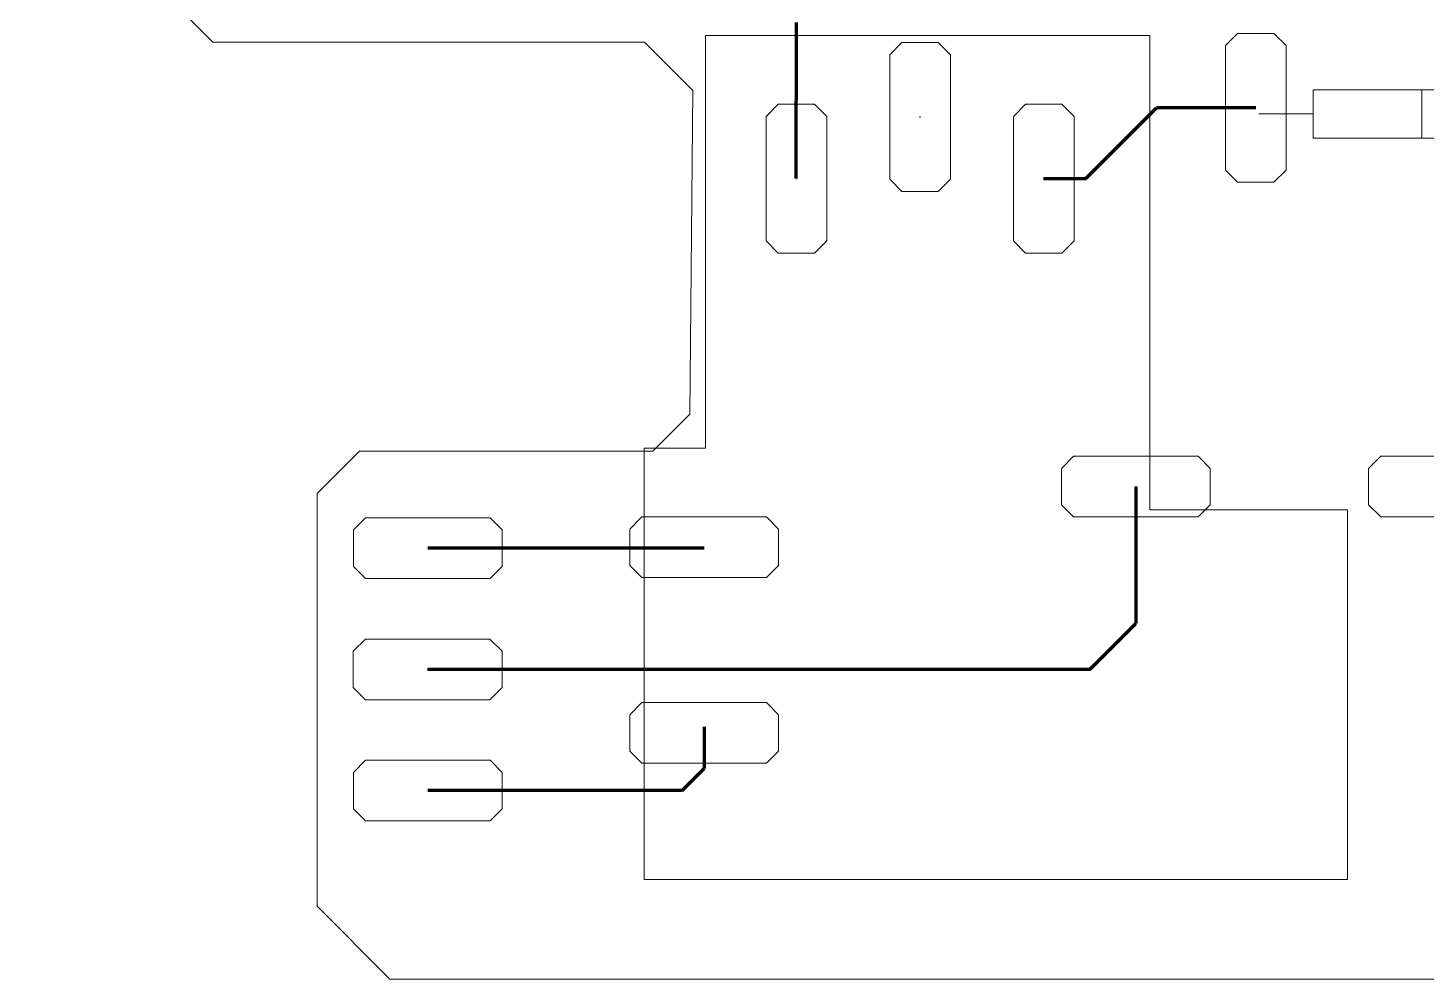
# Model space of a CAD drawing. Header units: millimetres. Extents: x -145 to 148, y -255 to 152.
# Drawn here: x -137.3 to -79.7, y -23.2 to 16.1 of the extents above; entities that cross this region are included whole.
import ezdxf

# ---------------------------------------------------------------- set-up
doc = ezdxf.new("R2010")
doc.units = ezdxf.units.MM
doc.header["$MEASUREMENT"] = 0
doc.layers.add('Layer 1', color=7, linetype='Continuous')

msp = doc.modelspace()

# ---------------------------------------------------------------- linework, layer by layer
at = {"layer": 'Layer 1', "color": 140, "lineweight": 9}
msp.add_lwpolyline([(-84.3034, 11.5103), (-79.0966, 11.5103), (-79.0966, 13.5103), (-84.3034, 13.5103), (-84.3034, 11.5103)], close=True, dxfattribs=at)
at = {"layer": 'Layer 1', "lineweight": 18}
msp.add_open_spline([(-131.1429, 30.932), (-131.1429, 30.932), (-132.2977, 31.5987), (-132.2977, 31.5987), (-132.6922, 31.4576), (-133.1174, 31.3808), (-133.5604, 31.3808), (-135.6315, 31.3808), (-137.3104, 33.0597), (-137.3104, 35.1308), (-137.3104, 36.759), (-136.2727, 38.1447), (-134.8228, 38.663), (-134.8228, 38.663), (-134.8228, 39.655), (-134.8228, 39.655), (-134.8228, 39.655), (-136.5692, 41.4014), (-136.5692, 41.4014), (-136.5692, 41.4014), (-136.5692, 51.5222), (-136.5692, 51.5222), (-136.5692, 51.5222), (-134.8328, 53.2586), (-134.8328, 53.2586), (-134.8328, 53.2586), (-17.2469, 53.2586), (-17.2469, 53.2586), (-16.7608, 54.766), (-15.3464, 55.8566), (-13.6772, 55.8566), (-11.6061, 55.8566), (-9.9272, 54.1777), (-9.9272, 52.1066), (-9.9272, 50.5733), (-10.8475, 49.2549), (-12.1657, 48.6737), (-12.1657, 48.6737), (-12.1657, 14.8454), (-12.1657, 14.8454), (-10.8414, 14.2668), (-9.9157, 12.9452), (-9.9157, 11.4075), (-9.9157, 9.8698), (-10.8414, 8.5482), (-12.1657, 7.9696), (-12.1657, 7.9696), (-12.1657, -17.8218), (-12.1657, -17.8218), (-12.1657, -17.8218), (-17.5109, -23.167), (-17.5109, -23.167), (-17.5109, -23.167), (-122.3893, -23.167), (-122.3893, -23.167), (-122.3893, -23.167), (-125.3893, -20.167), (-125.3893, -20.167), (-125.3893, -20.167), (-125.3893, -3.1475), (-125.3893, -3.1475), (-125.3893, -3.1475), (-123.6393, -1.3975), (-123.6393, -1.3975), (-123.6393, -1.3975), (-111.5355, -1.3975), (-111.5355, -1.3975), (-111.5355, -1.3975), (-110.0085, 0.1296), (-110.0085, 0.1296), (-110.0085, 0.1296), (-109.8913, 13.476), (-109.8913, 13.476), (-109.8913, 13.476), (-111.8824, 15.4671), (-111.8824, 15.4671), (-111.8824, 15.4671), (-129.6829, 15.4671), (-129.6829, 15.4671), (-129.6829, 15.4671), (-131.1829, 16.9671), (-131.1829, 16.9671), (-131.1829, 16.9671), (-131.1829, 30.9551), (-131.1829, 30.9551)], degree=3, knots=[0, 0, 0, 0, 0.0357143, 0.0357143, 0.0357143, 0.0714286, 0.0714286, 0.0714286, 0.1071429, 0.1071429, 0.1071429, 0.1428571, 0.1428571, 0.1428571, 0.1785714, 0.1785714, 0.1785714, 0.2142857, 0.2142857, 0.2142857, 0.25, 0.25, 0.25, 0.2857143, 0.2857143, 0.2857143, 0.3214286, 0.3214286, 0.3214286, 0.3571429, 0.3571429, 0.3571429, 0.3928571, 0.3928571, 0.3928571, 0.4285714, 0.4285714, 0.4285714, 0.4642857, 0.4642857, 0.4642857, 0.5, 0.5, 0.5, 0.5357143, 0.5357143, 0.5357143, 0.5714286, 0.5714286, 0.5714286, 0.6071429, 0.6071429, 0.6071429, 0.6428571, 0.6428571, 0.6428571, 0.6785714, 0.6785714, 0.6785714, 0.7142857, 0.7142857, 0.7142857, 0.75, 0.75, 0.75, 0.7857143, 0.7857143, 0.7857143, 0.8214286, 0.8214286, 0.8214286, 0.8571429, 0.8571429, 0.8571429, 0.8928571, 0.8928571, 0.8928571, 0.9285714, 0.9285714, 0.9285714, 0.9642857, 0.9642857, 0.9642857, 1, 1, 1, 1], dxfattribs=at)
at = {"layer": 'Layer 1', "color": 6, "lineweight": 120}
for points in [[(-105.6228, 9.8442), (-105.6228, 9.8442), (-105.6218, 16.2799), (-105.6218, 16.2799)], [(-93.6901, 9.8459), (-93.6901, 9.8459), (-90.7683, 12.7672), (-90.7683, 12.7672)], [(-86.6795, 12.7665), (-86.6795, 12.7665), (-90.7684, 12.7672), (-90.7684, 12.7672)], [(-95.4228, 9.8442), (-95.4228, 9.8442), (-93.6901, 9.8459), (-93.6901, 9.8459)]]:
    msp.add_open_spline(points, degree=3, dxfattribs=at)
at = {"layer": 'Layer 1', "color": 4, "lineweight": 9}
msp.add_open_spline([(-82.8877, -3.8183), (-82.8877, -3.8183), (-82.8877, -19.0583), (-82.8877, -19.0583), (-82.8877, -19.0583), (-111.9041, -19.0583), (-111.9041, -19.0583), (-111.9041, -19.0583), (-111.9041, -1.2783), (-111.9041, -1.2783), (-111.9041, -1.2783), (-109.3641, -1.2783), (-109.3641, -1.2783), (-109.3641, -1.2783), (-109.3641, 15.7417), (-109.3641, 15.7417), (-109.3641, 15.7417), (-91.0477, 15.7417), (-91.0477, 15.7417), (-91.0477, 15.7417), (-91.0477, -3.8183), (-91.0477, -3.8183), (-91.0477, -3.8183), (-82.8877, -3.8183), (-82.8877, -3.8183)], degree=3, knots=[0, 0, 0, 0, 0.125, 0.125, 0.125, 0.25, 0.25, 0.25, 0.375, 0.375, 0.375, 0.5, 0.5, 0.5, 0.625, 0.625, 0.625, 0.75, 0.75, 0.75, 0.875, 0.875, 0.875, 1, 1, 1, 1], dxfattribs=at)
at = {"layer": 'Layer 1', "lineweight": 9}
for points in [[(-87.9277, 10.1983), (-87.9277, 10.1983), (-87.9277, 15.3347), (-87.9277, 15.3347), (-87.9277, 15.3347), (-87.4277, 15.8347), (-87.4277, 15.8347), (-87.4277, 15.8347), (-85.9277, 15.8347), (-85.9277, 15.8347), (-85.9277, 15.8347), (-85.4277, 15.3347), (-85.4277, 15.3347), (-85.4277, 15.3347), (-85.4277, 10.1983), (-85.4277, 10.1983), (-85.4277, 10.1983), (-85.9277, 9.6983), (-85.9277, 9.6983), (-85.9277, 9.6983), (-87.4277, 9.6983), (-87.4277, 9.6983), (-87.4277, 9.6983), (-87.9277, 10.1983), (-87.9277, 10.1983)], [(-101.7711, 14.9525), (-101.7711, 14.9525), (-101.7711, 9.8161), (-101.7711, 9.8161), (-101.7711, 9.8161), (-101.2711, 9.3161), (-101.2711, 9.3161), (-101.2711, 9.3161), (-99.7711, 9.3161), (-99.7711, 9.3161), (-99.7711, 9.3161), (-99.2711, 9.8161), (-99.2711, 9.8161), (-99.2711, 9.8161), (-99.2711, 14.9525), (-99.2711, 14.9525), (-99.2711, 14.9525), (-99.7711, 15.4525), (-99.7711, 15.4525), (-99.7711, 15.4525), (-101.2711, 15.4525), (-101.2711, 15.4525), (-101.2711, 15.4525), (-101.7711, 14.9525), (-101.7711, 14.9525)], [(-106.8711, 12.4125), (-106.8711, 12.4125), (-106.8711, 7.2761), (-106.8711, 7.2761), (-106.8711, 7.2761), (-106.3711, 6.7761), (-106.3711, 6.7761), (-106.3711, 6.7761), (-104.8711, 6.7761), (-104.8711, 6.7761), (-104.8711, 6.7761), (-104.3711, 7.2761), (-104.3711, 7.2761), (-104.3711, 7.2761), (-104.3711, 12.4125), (-104.3711, 12.4125), (-104.3711, 12.4125), (-104.8711, 12.9125), (-104.8711, 12.9125), (-104.8711, 12.9125), (-106.3711, 12.9125), (-106.3711, 12.9125), (-106.3711, 12.9125), (-106.8711, 12.4125), (-106.8711, 12.4125)], [(-96.6711, 12.4125), (-96.6711, 12.4125), (-96.6711, 7.2761), (-96.6711, 7.2761), (-96.6711, 7.2761), (-96.1711, 6.7761), (-96.1711, 6.7761), (-96.1711, 6.7761), (-94.6711, 6.7761), (-94.6711, 6.7761), (-94.6711, 6.7761), (-94.1711, 7.2761), (-94.1711, 7.2761), (-94.1711, 7.2761), (-94.1711, 12.4125), (-94.1711, 12.4125), (-94.1711, 12.4125), (-94.6711, 12.9125), (-94.6711, 12.9125), (-94.6711, 12.9125), (-96.1711, 12.9125), (-96.1711, 12.9125), (-96.1711, 12.9125), (-96.6711, 12.4125), (-96.6711, 12.4125)], [(-89.0546, -1.6075), (-89.0546, -1.6075), (-94.1912, -1.6075), (-94.1912, -1.6075), (-94.1912, -1.6075), (-94.6911, -2.1074), (-94.6911, -2.1074), (-94.6911, -2.1074), (-94.6911, -3.6076), (-94.6911, -3.6076), (-94.6911, -3.6076), (-94.1912, -4.1075), (-94.1912, -4.1075), (-94.1912, -4.1075), (-89.0546, -4.1075), (-89.0546, -4.1075), (-89.0546, -4.1075), (-88.5547, -3.6076), (-88.5547, -3.6076), (-88.5547, -3.6076), (-88.5547, -2.1074), (-88.5547, -2.1074), (-88.5547, -2.1074), (-89.0546, -1.6075), (-89.0546, -1.6075)], [(-76.3866, -4.1058), (-76.3866, -4.1058), (-81.523, -4.1058), (-81.523, -4.1058), (-81.523, -4.1058), (-82.023, -3.6058), (-82.023, -3.6058), (-82.023, -3.6058), (-82.023, -2.1058), (-82.023, -2.1058), (-82.023, -2.1058), (-81.523, -1.6058), (-81.523, -1.6058), (-81.523, -1.6058), (-76.3866, -1.6058), (-76.3866, -1.6058), (-76.3866, -1.6058), (-75.8866, -2.1058), (-75.8866, -2.1058), (-75.8866, -2.1058), (-75.8866, -3.6058), (-75.8866, -3.6058), (-75.8866, -3.6058), (-76.3866, -4.1058), (-76.3866, -4.1058)], [(-123.3893, -4.1475), (-123.3893, -4.1475), (-118.2529, -4.1475), (-118.2529, -4.1475), (-118.2529, -4.1475), (-117.7529, -4.6475), (-117.7529, -4.6475), (-117.7529, -4.6475), (-117.7529, -6.1475), (-117.7529, -6.1475), (-117.7529, -6.1475), (-118.2529, -6.6475), (-118.2529, -6.6475), (-118.2529, -6.6475), (-123.3893, -6.6475), (-123.3893, -6.6475), (-123.3893, -6.6475), (-123.8893, -6.1475), (-123.8893, -6.1475), (-123.8893, -6.1475), (-123.8893, -4.6475), (-123.8893, -4.6475), (-123.8893, -4.6475), (-123.3893, -4.1475), (-123.3893, -4.1475)], [(-106.8546, -4.1075), (-106.8546, -4.1075), (-111.9912, -4.1075), (-111.9912, -4.1075), (-111.9912, -4.1075), (-112.4911, -4.6074), (-112.4911, -4.6074), (-112.4911, -4.6074), (-112.4911, -6.1076), (-112.4911, -6.1076), (-112.4911, -6.1076), (-111.9912, -6.6075), (-111.9912, -6.6075), (-111.9912, -6.6075), (-106.8546, -6.6075), (-106.8546, -6.6075), (-106.8546, -6.6075), (-106.3547, -6.1076), (-106.3547, -6.1076), (-106.3547, -6.1076), (-106.3547, -4.6074), (-106.3547, -4.6074), (-106.3547, -4.6074), (-106.8546, -4.1075), (-106.8546, -4.1075)], [(-123.3941, -9.1458), (-123.3941, -9.1458), (-118.2577, -9.1458), (-118.2577, -9.1458), (-118.2577, -9.1458), (-117.7577, -9.6458), (-117.7577, -9.6458), (-117.7577, -9.6458), (-117.7577, -11.1458), (-117.7577, -11.1458), (-117.7577, -11.1458), (-118.2577, -11.6458), (-118.2577, -11.6458), (-118.2577, -11.6458), (-123.3941, -11.6458), (-123.3941, -11.6458), (-123.3941, -11.6458), (-123.8941, -11.1458), (-123.8941, -11.1458), (-123.8941, -11.1458), (-123.8941, -9.6458), (-123.8941, -9.6458), (-123.8941, -9.6458), (-123.3941, -9.1458), (-123.3941, -9.1458)], [(-106.8546, -11.7675), (-106.8546, -11.7675), (-111.9912, -11.7675), (-111.9912, -11.7675), (-111.9912, -11.7675), (-112.4911, -12.2674), (-112.4911, -12.2674), (-112.4911, -12.2674), (-112.4911, -13.7676), (-112.4911, -13.7676), (-112.4911, -13.7676), (-111.9912, -14.2675), (-111.9912, -14.2675), (-111.9912, -14.2675), (-106.8546, -14.2675), (-106.8546, -14.2675), (-106.8546, -14.2675), (-106.3547, -13.7676), (-106.3547, -13.7676), (-106.3547, -13.7676), (-106.3547, -12.2674), (-106.3547, -12.2674), (-106.3547, -12.2674), (-106.8546, -11.7675), (-106.8546, -11.7675)], [(-123.3891, -14.1441), (-123.3891, -14.1441), (-118.2527, -14.1441), (-118.2527, -14.1441), (-118.2527, -14.1441), (-117.7527, -14.6441), (-117.7527, -14.6441), (-117.7527, -14.6441), (-117.7527, -16.1441), (-117.7527, -16.1441), (-117.7527, -16.1441), (-118.2527, -16.6441), (-118.2527, -16.6441), (-118.2527, -16.6441), (-123.3891, -16.6441), (-123.3891, -16.6441), (-123.3891, -16.6441), (-123.8891, -16.1441), (-123.8891, -16.1441), (-123.8891, -16.1441), (-123.8891, -14.6441), (-123.8891, -14.6441), (-123.8891, -14.6441), (-123.3891, -14.1441), (-123.3891, -14.1441)]]:
    msp.add_open_spline(points, degree=3, knots=[0, 0, 0, 0, 0.125, 0.125, 0.125, 0.25, 0.25, 0.25, 0.375, 0.375, 0.375, 0.5, 0.5, 0.5, 0.625, 0.625, 0.625, 0.75, 0.75, 0.75, 0.875, 0.875, 0.875, 1, 1, 1, 1], dxfattribs=at)
at = {"layer": 'Layer 1', "color": 140, "lineweight": 9}
for points in [[(-79.8317, 13.4969), (-79.8317, 13.4969), (-79.8317, 11.4969), (-79.8317, 11.4969)], [(-84.3034, 12.5103), (-84.3034, 12.5103), (-86.555, 12.5103), (-86.555, 12.5103)]]:
    msp.add_open_spline(points, degree=3, dxfattribs=at)
at = {"layer": 'Layer 1', "color": 5}
msp.add_open_spline([(-86.6777, 12.7648), (-86.6777, 12.7648), (-86.6812, 12.7648), (-86.6812, 12.7648), (-86.6812, 12.7648), (-86.6812, 12.7683), (-86.6812, 12.7683), (-86.6812, 12.7683), (-86.6777, 12.7683), (-86.6777, 12.7683), (-86.6777, 12.7683), (-86.6777, 12.7648), (-86.6777, 12.7648)], degree=3, knots=[0, 0, 0, 0, 0.25, 0.25, 0.25, 0.5, 0.5, 0.5, 0.75, 0.75, 0.75, 1, 1, 1, 1], dxfattribs=at)
at = {"layer": 'Layer 1', "color": 5, "lineweight": 9}
msp.add_open_spline([(-86.6777, 12.7648), (-86.6777, 12.7648), (-86.6812, 12.7648), (-86.6812, 12.7648), (-86.6812, 12.7648), (-86.6812, 12.7683), (-86.6812, 12.7683), (-86.6812, 12.7683), (-86.6777, 12.7683), (-86.6777, 12.7683), (-86.6777, 12.7683), (-86.6777, 12.7648), (-86.6777, 12.7648)], degree=3, knots=[0, 0, 0, 0, 0.25, 0.25, 0.25, 0.5, 0.5, 0.5, 0.75, 0.75, 0.75, 1, 1, 1, 1], dxfattribs=at)
at = {"layer": 'Layer 1', "color": 3}
for points in [[(-100.5211, 12.386), (-100.5211, 12.386), (-100.5246, 12.386), (-100.5246, 12.386), (-100.5246, 12.386), (-100.5246, 12.3825), (-100.5246, 12.3825), (-100.5246, 12.3825), (-100.5211, 12.3825), (-100.5211, 12.3825), (-100.5211, 12.3825), (-100.5211, 12.386), (-100.5211, 12.386)], [(-105.6211, 9.846), (-105.6211, 9.846), (-105.6246, 9.846), (-105.6246, 9.846), (-105.6246, 9.846), (-105.6246, 9.8425), (-105.6246, 9.8425), (-105.6246, 9.8425), (-105.6211, 9.8425), (-105.6211, 9.8425), (-105.6211, 9.8425), (-105.6211, 9.846), (-105.6211, 9.846)], [(-95.4211, 9.846), (-95.4211, 9.846), (-95.4246, 9.846), (-95.4246, 9.846), (-95.4246, 9.846), (-95.4246, 9.8425), (-95.4246, 9.8425), (-95.4246, 9.8425), (-95.4211, 9.8425), (-95.4211, 9.8425), (-95.4211, 9.8425), (-95.4211, 9.846), (-95.4211, 9.846)], [(-91.6212, -2.8575), (-91.6212, -2.8575), (-91.6212, -2.854), (-91.6212, -2.854), (-91.6212, -2.854), (-91.6247, -2.854), (-91.6247, -2.854), (-91.6247, -2.854), (-91.6247, -2.8575), (-91.6247, -2.8575), (-91.6247, -2.8575), (-91.6212, -2.8575), (-91.6212, -2.8575)], [(-109.4212, -5.3575), (-109.4212, -5.3575), (-109.4212, -5.354), (-109.4212, -5.354), (-109.4212, -5.354), (-109.4247, -5.354), (-109.4247, -5.354), (-109.4247, -5.354), (-109.4247, -5.3575), (-109.4247, -5.3575), (-109.4247, -5.3575), (-109.4212, -5.3575), (-109.4212, -5.3575)], [(-109.4212, -13.0175), (-109.4212, -13.0175), (-109.4212, -13.014), (-109.4212, -13.014), (-109.4212, -13.014), (-109.4247, -13.014), (-109.4247, -13.014), (-109.4247, -13.014), (-109.4247, -13.0175), (-109.4247, -13.0175), (-109.4247, -13.0175), (-109.4212, -13.0175), (-109.4212, -13.0175)]]:
    msp.add_open_spline(points, degree=3, knots=[0, 0, 0, 0, 0.25, 0.25, 0.25, 0.5, 0.5, 0.5, 0.75, 0.75, 0.75, 1, 1, 1, 1], dxfattribs=at)
at = {"layer": 'Layer 1', "color": 3, "lineweight": 9}
for points in [[(-100.5211, 12.386), (-100.5211, 12.386), (-100.5246, 12.386), (-100.5246, 12.386), (-100.5246, 12.386), (-100.5246, 12.3825), (-100.5246, 12.3825), (-100.5246, 12.3825), (-100.5211, 12.3825), (-100.5211, 12.3825), (-100.5211, 12.3825), (-100.5211, 12.386), (-100.5211, 12.386)], [(-105.6211, 9.846), (-105.6211, 9.846), (-105.6246, 9.846), (-105.6246, 9.846), (-105.6246, 9.846), (-105.6246, 9.8425), (-105.6246, 9.8425), (-105.6246, 9.8425), (-105.6211, 9.8425), (-105.6211, 9.8425), (-105.6211, 9.8425), (-105.6211, 9.846), (-105.6211, 9.846)], [(-95.4211, 9.846), (-95.4211, 9.846), (-95.4246, 9.846), (-95.4246, 9.846), (-95.4246, 9.846), (-95.4246, 9.8425), (-95.4246, 9.8425), (-95.4246, 9.8425), (-95.4211, 9.8425), (-95.4211, 9.8425), (-95.4211, 9.8425), (-95.4211, 9.846), (-95.4211, 9.846)], [(-91.6212, -2.8575), (-91.6212, -2.8575), (-91.6212, -2.854), (-91.6212, -2.854), (-91.6212, -2.854), (-91.6247, -2.854), (-91.6247, -2.854), (-91.6247, -2.854), (-91.6247, -2.8575), (-91.6247, -2.8575), (-91.6247, -2.8575), (-91.6212, -2.8575), (-91.6212, -2.8575)], [(-109.4212, -5.3575), (-109.4212, -5.3575), (-109.4212, -5.354), (-109.4212, -5.354), (-109.4212, -5.354), (-109.4247, -5.354), (-109.4247, -5.354), (-109.4247, -5.354), (-109.4247, -5.3575), (-109.4247, -5.3575), (-109.4247, -5.3575), (-109.4212, -5.3575), (-109.4212, -5.3575)], [(-109.4212, -13.0175), (-109.4212, -13.0175), (-109.4212, -13.014), (-109.4212, -13.014), (-109.4212, -13.014), (-109.4247, -13.014), (-109.4247, -13.014), (-109.4247, -13.014), (-109.4247, -13.0175), (-109.4247, -13.0175), (-109.4247, -13.0175), (-109.4212, -13.0175), (-109.4212, -13.0175)]]:
    msp.add_open_spline(points, degree=3, knots=[0, 0, 0, 0, 0.25, 0.25, 0.25, 0.5, 0.5, 0.5, 0.75, 0.75, 0.75, 1, 1, 1, 1], dxfattribs=at)
at = {"layer": 'Layer 1', "color": 6, "lineweight": 158}
for points in [[(-91.6229, -2.8575), (-91.6229, -2.8575), (-91.6233, -8.5051), (-91.6233, -8.5051)], [(-109.4229, -5.3965), (-109.4229, -5.3965), (-120.821, -5.3958), (-120.821, -5.3958)], [(-93.515, -10.3965), (-93.515, -10.3965), (-91.6233, -8.5051), (-91.6233, -8.5051)], [(-93.515, -10.3965), (-93.515, -10.3965), (-120.8259, -10.3958), (-120.8259, -10.3958)], [(-109.4229, -12.7666), (-109.4229, -12.7666), (-109.4231, -14.484), (-109.4231, -14.484)], [(-110.332, -15.3928), (-110.332, -15.3928), (-109.4231, -14.484), (-109.4231, -14.484)], [(-110.332, -15.3928), (-110.332, -15.3928), (-120.8208, -15.3924), (-120.8208, -15.3924)]]:
    msp.add_open_spline(points, degree=3, dxfattribs=at)
at = {"layer": 'Layer 1', "color": 1}
for points in [[(-120.8228, -5.3975), (-120.8228, -5.3975), (-120.8228, -5.394), (-120.8228, -5.394), (-120.8228, -5.394), (-120.8193, -5.394), (-120.8193, -5.394), (-120.8193, -5.394), (-120.8193, -5.3975), (-120.8193, -5.3975), (-120.8193, -5.3975), (-120.8228, -5.3975), (-120.8228, -5.3975)], [(-120.8276, -10.3958), (-120.8276, -10.3958), (-120.8276, -10.3923), (-120.8276, -10.3923), (-120.8276, -10.3923), (-120.8241, -10.3923), (-120.8241, -10.3923), (-120.8241, -10.3923), (-120.8241, -10.3958), (-120.8241, -10.3958), (-120.8241, -10.3958), (-120.8276, -10.3958), (-120.8276, -10.3958)], [(-120.8226, -15.3941), (-120.8226, -15.3941), (-120.8226, -15.3906), (-120.8226, -15.3906), (-120.8226, -15.3906), (-120.8191, -15.3906), (-120.8191, -15.3906), (-120.8191, -15.3906), (-120.8191, -15.3941), (-120.8191, -15.3941), (-120.8191, -15.3941), (-120.8226, -15.3941), (-120.8226, -15.3941)]]:
    msp.add_open_spline(points, degree=3, knots=[0, 0, 0, 0, 0.25, 0.25, 0.25, 0.5, 0.5, 0.5, 0.75, 0.75, 0.75, 1, 1, 1, 1], dxfattribs=at)
at = {"layer": 'Layer 1', "color": 1, "lineweight": 9}
for points in [[(-120.8228, -5.3975), (-120.8228, -5.3975), (-120.8228, -5.394), (-120.8228, -5.394), (-120.8228, -5.394), (-120.8193, -5.394), (-120.8193, -5.394), (-120.8193, -5.394), (-120.8193, -5.3975), (-120.8193, -5.3975), (-120.8193, -5.3975), (-120.8228, -5.3975), (-120.8228, -5.3975)], [(-120.8276, -10.3958), (-120.8276, -10.3958), (-120.8276, -10.3923), (-120.8276, -10.3923), (-120.8276, -10.3923), (-120.8241, -10.3923), (-120.8241, -10.3923), (-120.8241, -10.3923), (-120.8241, -10.3958), (-120.8241, -10.3958), (-120.8241, -10.3958), (-120.8276, -10.3958), (-120.8276, -10.3958)], [(-120.8226, -15.3941), (-120.8226, -15.3941), (-120.8226, -15.3906), (-120.8226, -15.3906), (-120.8226, -15.3906), (-120.8191, -15.3906), (-120.8191, -15.3906), (-120.8191, -15.3906), (-120.8191, -15.3941), (-120.8191, -15.3941), (-120.8191, -15.3941), (-120.8226, -15.3941), (-120.8226, -15.3941)]]:
    msp.add_open_spline(points, degree=3, knots=[0, 0, 0, 0, 0.25, 0.25, 0.25, 0.5, 0.5, 0.5, 0.75, 0.75, 0.75, 1, 1, 1, 1], dxfattribs=at)

doc.saveas('drawing.dxf')
